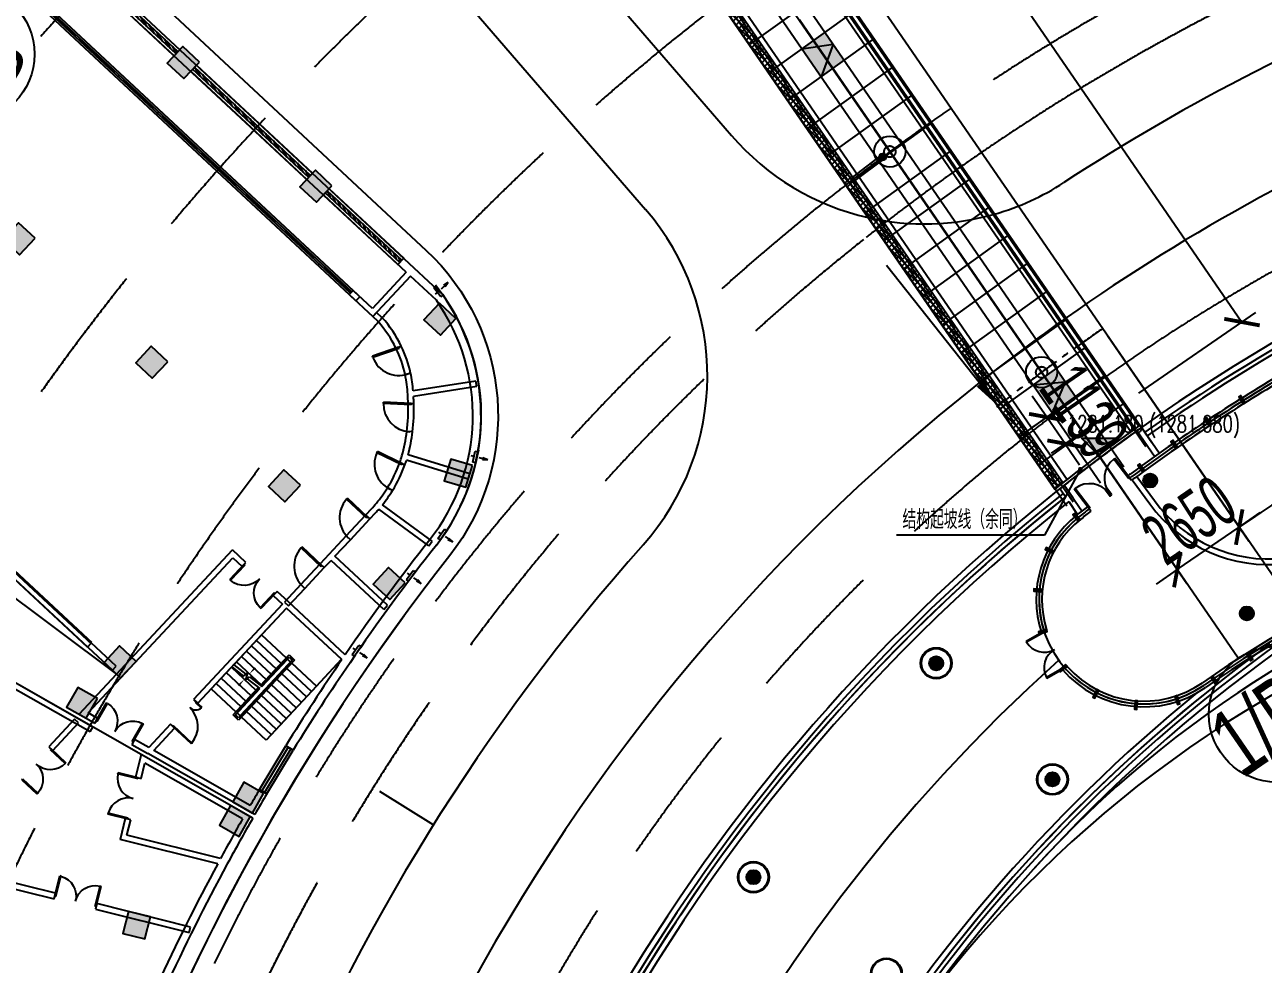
# Model space of a CAD drawing. Extents: x 1962160 to 37842216, y -162679 to 2997677.
# Drawn here: x 37536731 to 37580438, y 2791012 to 2824186 of the extents above; entities that cross this region are included whole.
import ezdxf
from ezdxf.enums import TextEntityAlignment as Align

# ---------------------------------------------------------------- set-up
doc = ezdxf.new("R2010")
doc.units = 0
doc.header["$LTSCALE"] = 1000
for name, pattern in [('__DASH', [0.35, 0.25, -0.1]), ('CENTER', [2, 1.25, -0.25, 0.25, -0.25]), ('CENTER2', [28.575, 19.05, -3.175, 3.175, -3.175]), ('DASH', [0.35, 0.25, -0.1]), ('HIDDEN', [0.375, 0.25, -0.125])]:
    doc.linetypes.add(name, pattern=pattern)
doc.layers.get('0').update_dxf_attribs({"color": 8})
doc.layers.get('Defpoints').update_dxf_attribs({"color": 8})
for name, color, linetype in [('#幕墙线-平面', 8, 'Continuous'), ('#标注', 8, 'Continuous'), ('#虚线', 8, 'HIDDEN'), ('#轴线', 8, 'CENTER2'), ('1-WIN-1', 8, 'Continuous'), ('A-AL', 8, 'Continuous'), ('A-AL-E', 8, 'Continuous'), ('A-COLS-PLAN-C', 8, 'DASH'), ('A-COLS-PLAN-S', 8, 'DASH'), ('A-DETL-ALUM', 8, 'Continuous'), ('A-DIMS-ELEV', 8, 'Continuous'), ('A-DIMS-LEAD', 8, 'Continuous'), ('A-FLOR', 8, 'Continuous'), ('A-FLOR-OTLN', 8, 'Continuous'), ('A-FLOR-UNDR', 8, '__DASH'), ('A-GRID', 8, 'CENTER'), ('A-HATH', 8, 'Continuous'), ('A-NOTE', 8, 'Continuous'), ('A-ROOF-DRAN', 8, 'Continuous'), ('A-STRS-HRAL', 8, 'Continuous'), ('COLUMN', 8, 'Continuous'), ('DIM', 8, 'Continuous'), ('G-ACCS', 8, 'Continuous'), ('PUB_HATCH', 8, 'Continuous'), ('周边建筑', 8, 'Continuous'), ('建-填充', 8, 'Continuous'), ('水-雨水-压力流-标识', 8, 'Continuous')]:
    doc.layers.add(name, color=color, linetype=linetype)
doc.layers.add('A-X-CHEK', color=8, linetype='Continuous', plot=False)
doc.styles.add('#文字', font='jrs.shx', dxfattribs={"width": 0.7, "bigfont": 'hztxt.shx'})
doc.styles.add('_TCH_DIM', font='SIMPLEX', dxfattribs={"bigfont": 'GBCBIG'})
doc.styles.add('JHZX', font='jrs.shx', dxfattribs={"width": 0.6, "bigfont": 'jhz.shx'})
doc.dimstyles.new('JZBZ-600', dxfattribs={"dimscale": 600, "dimtxt": 3, "dimasz": 1.5, "dimexe": 1, "dimexo": 1, "dimgap": 0.5, "dimtad": 1, "dimdec": 0, "dimdsep": 46, "dimtxsty": 'JHZX', "dimblk1": 'ARCHTICK', "dimblk2": 'ARCHTICK', "dimsah": 1, "dimcen": 0, "dimclrd": 1, "dimclre": 1, "dimclrt": 2, "dimadec": 1, "dimazin": 2, "dimtfac": 1, "dimtdec": 0, "dimtix": 1, "dimtmove": 0, "dimatfit": 3, "dimfxl": 1, "dimtolj": 1, "dimlwd": -1, "dimlwe": -1, "dimarcsym": 1})
pattern_1 = [(45, (0, 0), (-112.2532015, 112.2532015), []), (135, (0, 0), (-112.2532015, -112.2532015), [])]

# ---------------------------------------------------------------- blocks, each defined once
blk = doc.blocks.new('排水沟区域')
at = {"layer": 'A-HATH'}
h = blk.add_hatch(dxfattribs=at)
h.set_pattern_fill('ANSI37', color=256, scale=100)
h.set_pattern_definition(pattern_1)
edge = h.paths.add_edge_path()
edge.add_arc((35647973, 2918657), 129550, 122.52239, 167.0611)
edge.add_arc((35520737, 2947889), 1000, 287.2513, 347.0611, ccw=False)
edge.add_arc((35647973, 2918657), 130050, 167.24373, 167.44192, ccw=False)
edge.add_arc((35520737, 2947889), 650, 307.4372, 347.0611)
edge.add_arc((35647973, 2918657), 129900, 122.52235, 167.0611, ccw=False)
edge.add_line((35578135, 3028186), (35578323, 3027891))
h = blk.add_hatch(dxfattribs=at)
h.set_pattern_fill('ANSI37', color=256, scale=100)
h.set_pattern_definition(pattern_1)
edge = h.paths.add_edge_path()
edge.add_arc((35647973, 2918657), 124850, 126.45138, 126.6115)
edge.add_line((35573514, 3018874), (35607401, 2969568))
edge.add_arc((35647973, 2918657), 65100, 128.24317, 128.55193, ccw=False)
edge.add_line((35607676, 2969786), (35573795, 3019082))
h = blk.add_hatch(dxfattribs=at)
h.set_pattern_fill('ANSI37', color=256, scale=100)
h.set_pattern_definition(pattern_1)
edge = h.paths.add_edge_path()
edge.add_arc((35647973, 2918657), 124850, 126.45138, 126.6115)
edge.add_line((35573514, 3018874), (35607401, 2969568))
edge.add_arc((35647973, 2918657), 65100, 128.24317, 128.55193, ccw=False)
edge.add_line((35607676, 2969786), (35573795, 3019082))
for points in [[(35578323, 3027891), (35578323, 3027891, 0.196821), (35521712, 2947665, -0.26706), (35521034, 2946934, -0.000865), (35521132, 2947373, 0.174635), (35521371, 2947743, -0.196821), (35578135, 3028186), (35578323, 3027891)], [(35573794, 3019082, 0.000699), (35573514, 3018874), (35607401, 2969568, -0.001347), (35607676, 2969786), (35573795, 3019082)], [(35573794, 3019082, 0.000699), (35573514, 3018874), (35607401, 2969568, -0.001347), (35607676, 2969786), (35573795, 3019082)]]:
    blk.add_lwpolyline(points, format="xyb", dxfattribs=at)
blk.add_arc((35647973, 2918657), 65100, 125.42417, 125.7001, dxfattribs=at)
blk = doc.blocks.new('A$C58e34137')
at = {"layer": 'A-X-CHEK'}
blk.add_blockref('排水沟区域', (-35647973, -2918657), dxfattribs=at)
blk = doc.blocks.new('雨水立管')
for radius in [80, 50]:
    blk.add_circle((0, 0), radius)
blk = doc.blocks.new('雨水')
at = {"layer": 'A-ROOF-DRAN'}
for points in [[(35601275, 2981353), (35600254, 2980579)], [(35601366, 2981233), (35600344, 2980459)]]:
    blk.add_lwpolyline(points, dxfattribs=at)
at = {"xscale": 1.5, "yscale": 1.5, "zscale": 1.5}
blk.add_blockref('雨水立管', (35601321, 2981293), dxfattribs=at)
blk = doc.blocks.new('1100')
at = {"layer": 'A-DETL-ALUM', "ltscale": 0.3}
blk.add_circle((35572079, 2737405), 550, dxfattribs=at)
blk = doc.blocks.new('_YZHK')
blk.add_circle((0, 0), 0.5)
blk = doc.blocks.new('ASDFASD')
at = {"layer": 'A-COLS-PLAN-C', "ltscale": 0.3, "xscale": 400, "yscale": 400, "zscale": 400}
for p in [(35601578, 2981483), (35606934, 2973690)]:
    blk.add_blockref('_YZHK', p, dxfattribs=at)
blk = doc.blocks.new('smg')
blk.add_lwpolyline([(-40, 200), (-40, -100), (40, -100), (40, 200)], close=True)
for points in [[(40, 0), (-40, 0)], [(0, -100), (0, 200)]]:
    blk.add_lwpolyline(points)
blk = doc.blocks.new('ZWBLB')
at = {"layer": '周边建筑'}
for radius in [550, 520]:
    blk.add_circle((0, 0), radius, dxfattribs=at)
blk = doc.blocks.new('danyuan1')
at = {"layer": 'A-AL'}
for p, rotation in [((-8275, 2291), 169.7142857143211), ((-6867, 2019), 168.428571428614), ((-5465, 1716), 167.1428571428847), ((-4071, 1381), 165.8571428571781), ((-2685, 1015), 164.5714285714549), ((-1307, 618), 163.2857142857502), ((62, 190), 162.0000000000363)]:
    blk.add_blockref('smg', p, dxfattribs=dict(at, rotation=rotation))
blk = doc.blocks.new('$DorLib2D$00000002')
at = {"layer": '1-WIN-1'}
for p, q in [((-0.5, 0), (-0.5, 0.4875)), ((-0.475, 0.4875), (-0.5, 0.4875)), ((-0.475, 0), (-0.475, 0.4875)), ((0.475, 0), (0.475, 0.4875)), ((0.475, 0.4875), (0.5, 0.4875)), ((0.5, 0), (0.5, 0.4875)), ((-0.5, 0), (-0.475, 0)), ((0.5, 0), (0.475, 0))]:
    blk.add_line(p, q, dxfattribs=at)
for centre, start, end in [((-0.4875, 0), 0, 88.53072), ((0.4875, 0), 91.46928, 180)]:
    blk.add_arc(centre, 0.4875, start, end, dxfattribs=at)
blk = doc.blocks.new('_YZH')
blk.add_circle((0, 0), 0.5)
at = {"layer": 'PUB_HATCH', "const_width": 0.5}
blk.add_lwpolyline([(-0.25, 0, 1), (0.25, 0, 1)], format="xyb", close=True, dxfattribs=at)
blk = doc.blocks.new('ECC')
at = {"layer": '周边建筑'}
for p, q in [((-200810, 568118), (-200689, 567959)), ((-200665, 567976), (-200044, 567121)), ((-200504, 568095), (-199882, 567239)), ((-202121, 566868), (-202242, 567028)), ((-203862, 562579), (-203684, 562680)), ((-202947, 561374), (-203125, 561273))]:
    blk.add_line(p, q, dxfattribs=at)
for points in [[(-199874, 568797), (-200497, 569704)], [(-199711, 568913), (-200334, 569820)], [(-200220, 569655), (-200334, 569820)], [(-200334, 569820), (-200132, 569534)], [(-202748, 567330), (-203060, 567784)], [(-203060, 567784), (-202436, 566875)], [(-203019, 567370), (-203217, 567659)], [(-203019, 567370), (-203217, 567659)], [(-202905, 567205), (-202600, 566762)]]:
    blk.add_lwpolyline(points, dxfattribs=at)
for points in [[(-145492, 463696, 0.683049), (-142913, 509267, -0.431954), (-151320, 534092, 0.480345), (-164904, 565638, 0.282623), (-204116, 554265)], [(-193078, 563621, 0.209087), (-217785, 526354), (-216647, 526174, -0.02773), (-215511, 528943, -1.115363), (-202320, 520789, 0.279733), (-203920, 507185, -0.912771), (-213256, 501845, -0.058278), (-216232, 507367), (-217785, 507121, 0.0596), (-213966, 494427, 0.0596)], [(-194819, 562694, 0.200884), (-218017, 526188), (-216512, 525950, -0.029292), (-215331, 528857, -1.115363), (-202478, 520912, 0.279733), (-204102, 507102, -0.912771), (-213092, 501959, -0.059776), (-216104, 507589), (-218017, 507286, 0.060511), (-214149, 494347)], [(-198378, 560452, 0.183167), (-218420, 525898), (-216274, 525558, -0.03208), (-215015, 528706, -1.115363), (-202754, 521128, 0.279733), (-204420, 506957, -0.912771), (-212805, 502160, -0.062447), (-215879, 507979), (-218420, 507577, 0.062089), (-214470, 494207)], [(-197882, 560595, 0.184427), (-218190, 526064), (-216411, 525782, -0.030479), (-215195, 528792, -1.115363), (-202596, 521005, 0.279733), (-204238, 507040, -0.912771), (-212969, 502045, -0.060913), (-216008, 507756), (-218190, 507411, 0.06119), (-214286, 494287)]]:
    blk.add_lwpolyline(points, format="xyb", dxfattribs=at)
blk.add_lwpolyline([(-144961, 507400, -0.491558), (-154135, 534388, 0.529409), (-166641, 565013, 0.308031), (-209345, 547543, 0.003255), (-209743, 546935, 0.451416), (-206552, 535679, -0.504114), (-200161, 502524, 0.431774), (-198074, 473485, 0.257237), (-145095, 463827, 0.71729)], format="xyb", close=True, dxfattribs=at)
for centre, radius, start, end in [((-162820, 516737), 65000, 322.26362, 219.12201), ((-162820, 516737), 64800, 98.5, 125.25159), ((-162820, 516737), 64650, 98.5, 125.25275), ((-162820, 516737), 63900, 120.59457, 126.35922), ((-162820, 516737), 63800, 120.59457, 126.35922), ((-162820, 516737), 63700, 120.59457, 126.35922), ((-162820, 516737), 65000, 125.24927, 128.42563), ((-162820, 516737), 65000, 125.24927, 128.42563), ((-162820, 516737), 63900, 126.35922, 126.47868), ((-162820, 516737), 63800, 126.35922, 126.47741), ((-162820, 516737), 63700, 126.35922, 126.47614), ((-175253, 528036), 40000, 74.6112, 124.9823), ((-175253, 528036), 39900, 74.6112, 124.9823), ((-175253, 528036), 39800, 74.6112, 124.9823), ((-162820, 516737), 64800, 128.43776, 178), ((-162820, 516737), 64650, 128.44386, 178), ((-162820, 516737), 64650, 128.44691, 169.84191), ((-162820, 516737), 64450, 128.45918, 178.1778), ((-162820, 516737), 63900, 128.0927, 128.52059), ((-162820, 516737), 63800, 128.09396, 128.52059), ((-195837, 570178), 5200, 215.9997, 276.481), ((-195837, 570178), 5000, 215.9997, 276.1468), ((-200250, 563759), 3800, 128.5206, 198.0791), ((-200250, 563759), 3700, 128.5206, 304.9823), ((-200250, 563759), 3700, 128.5206, 197.7672), ((-200250, 563759), 3600, 128.5206, 197.4375), ((-162820, 516737), 63700, 128.09523, 128.52059), ((-162820, 516737), 56150, 125.9751, 170.3872), ((-162820, 516737), 60400, 132.02814, 216), ((-200250, 563759), 3800, 220.8453, 304.9823), ((-200250, 563759), 3700, 221.1573, 304.9823), ((-200250, 563759), 3600, 221.4869, 304.9823)]:
    blk.add_arc(centre, radius, start, end, dxfattribs=at)
at = {"layer": 'COLUMN', "xscale": 500, "yscale": 500, "zscale": 500}
for p in [(-200027, 567948), (-196618, 563256), (-207580, 561497), (-203479, 557396), (-214031, 553944)]:
    blk.add_blockref('_YZH', p, dxfattribs=at)
at = {"layer": '周边建筑'}
for name, p, rotation in [('danyuan1', (-191739, 573495), 45.00000000000001), ('smg', (-200379, 568434), 216.0000000000362), ('smg', (-201530, 567578), 217.2857142857502), ('smg', (-202661, 566696), 218.5714285714548), ('smg', (-203624, 565507), 242.5996132475353), ('smg', (-204037, 564076), 265.2163683184889), ('smg', (-203867, 562595), 287.8331233894426), ('smg', (-196495, 561694), 32.25628943586823), ('smg', (-203142, 561293), 310.4498784603962), ('smg', (-197748, 560869), 34.41567811098439), ('smg', (-201971, 560371), 333.06663353135), ('smg', (-199057, 560151), 18.30014367325732), ('smg', (-200536, 559969), 355.6833886023038)]:
    blk.add_blockref(name, p, dxfattribs=dict(at, rotation=rotation))
at = {"layer": '周边建筑', "zscale": 200}
for p, xscale, yscale, rotation in [((-201465, 567493), 1800, 1800, 37.28568732796331), ((-203405, 561977), 1500, 1500, 119.4622216669207)]:
    blk.add_blockref('$DorLib2D$00000002', p, dxfattribs=dict(at, xscale=xscale, yscale=yscale, rotation=rotation))
at = {"layer": '周边建筑'}
for p in [(-207580, 561497), (-203479, 557396), (-214031, 553944), (-209338, 550535)]:
    blk.add_blockref('ZWBLB', p, dxfattribs=at)
blk = doc.blocks.new('*U320')
for p, q in [((0, -200), (0, 200)), ((0, 200), (100, 200)), ((100, -200), (0, -200))]:
    blk.add_line(p, q)
blk = doc.blocks.new('*U321')
blk.add_line((0, 0), (-100, 0))
blk = doc.blocks.new('*U322')
blk.add_line((100, 250), (100, -250))
blk = doc.blocks.new('*U323')
for p, q in [((172, 0), (315, 0)), ((315, 31), (315, -31)), ((315, 31), (500, 0)), ((315, -31), (500, 0))]:
    blk.add_line(p, q)
blk = doc.blocks.new('*U324')
for p, q in [((0, -200), (0, 200)), ((0, 200), (100, 200)), ((100, -200), (0, -200))]:
    blk.add_line(p, q)
blk = doc.blocks.new('*U325')
blk.add_line((0, 0), (-100, 0))
blk = doc.blocks.new('*U326')
blk.add_line((100, 250), (100, -250))
blk = doc.blocks.new('*U327')
for p, q in [((172, 0), (315, 0)), ((315, 31), (315, -31)), ((315, 31), (500, 0)), ((315, -31), (500, 0))]:
    blk.add_line(p, q)
blk = doc.blocks.new('$WINLIB2D$00000039')
for points in [[(-0.5, 0.5), (-0.5, -0.5)], [(0.5, 0.5), (-0.5, 0.5)], [(0.5, -0.5), (0.5, 0.5)], [(-0.5, 0.1667), (0.5, 0.1667)], [(-0.3839, -0.1667), (-0.448, 0.1667)], [(-0.3159, -0.1667), (-0.38, 0.1667)], [(-0.2479, -0.1667), (-0.312, 0.1667)], [(-0.1799, -0.1667), (-0.244, 0.1667)], [(-0.1119, -0.1667), (-0.176, 0.1667)], [(-0.0439, -0.1667), (-0.108, 0.1667)], [(0.0241, -0.1667), (-0.04, 0.1667)], [(0.0921, -0.1667), (0.028, 0.1667)], [(0.16, -0.1667), (0.0959, 0.1667)], [(0.228, -0.1667), (0.1639, 0.1667)], [(0.296, -0.1667), (0.2319, 0.1667)], [(0.364, -0.1667), (0.2999, 0.1667)], [(0.432, -0.1667), (0.3679, 0.1667)], [(0.5, -0.1667), (0.4359, 0.1667)], [(-0.4519, -0.1667), (-0.5, 0.0836)], [(-0.5, -0.1667), (0.5, -0.1667)], [(0.5, -0.5), (-0.5, -0.5)]]:
    blk.add_lwpolyline(points)
blk = doc.blocks.new('$WINLIB2D$00000007')
for points in [[(-0.5, 0.5), (0.5, 0.5)], [(-0.5, 0.5), (-0.5, -0.5)], [(0.5, 0.5), (0.5, -0.5)], [(-0.5, -0.5), (0.5, -0.5)]]:
    blk.add_lwpolyline(points)
blk = doc.blocks.new('$DorLib2D$00000225')
for p, q in [((0.475, -0.001), (0.475, 0.752)), ((0.475, 0.752), (0.5, 0.752)), ((0.5, -0.001), (0.5, 0.752)), ((-0.5, 0), (-0.5, 0.252)), ((-0.475, 0.252), (-0.5, 0.252)), ((-0.475, 0), (-0.475, 0.252)), ((-0.475, 0), (-0.5, 0)), ((0.475, -0.001), (0.5, -0.001))]:
    blk.add_line(p, q)
for centre, radius, start, end in [((0.505, -0.002), 0.755, 92.2493, 179.7238), ((-0.501, 0.003), 0.251, 359.7899, 84.0974)]:
    blk.add_arc(centre, radius, start, end)
blk = doc.blocks.new('$WINLIB2D$00000001')
for points in [[(-0.5, 0.5), (-0.5, -0.5)], [(-0.5, 0.5), (0.5, 0.5)], [(0.5, -0.5), (0.5, 0.5)], [(0.5, 0.167), (-0.5, 0.167)], [(0.5, -0.167), (-0.5, -0.167)], [(-0.5, -0.5), (0.5, -0.5)]]:
    blk.add_lwpolyline(points)
blk = doc.blocks.new('$DorLib2D$00000001')
for p, q in [((0.45, 0.975), (0.5, 0.975)), ((0.45, 0), (0.45, 0.975)), ((0.5, 0), (0.5, 0.975)), ((0.5, 0), (0.45, 0))]:
    blk.add_line(p, q)
blk.add_arc((0.475, 0), 0.975, 91.4693, 180)
blk = doc.blocks.new('_FZH')
blk.add_lwpolyline([(-0.5, -0.5), (0.5, -0.5), (0.5, 0.5), (-0.5, 0.5)], close=True)
at = {"layer": 'PUB_HATCH'}
blk.add_solid([(-0.5, -0.5), (0.5, -0.5), (-0.5, 0.5), (0.5, 0.5)], dxfattribs=at)
blk = doc.blocks.new('567')
at = {"layer": '周边建筑'}
for p, q in [((44514, 73835), (66338, 97238)), ((44514, 73835), (66338, 97238)), ((44660, 73699), (66484, 97102)), ((44660, 73699), (66484, 97102)), ((58569, 63465), (79163, 85552)), ((58715, 63181), (79383, 85347)), ((42335, 74624), (47290, 83311)), ((42335, 74624), (47224, 83197)), ((42508, 74525), (47463, 83212)), ((42508, 74525), (47463, 83212)), ((37143, 78702), (36441, 75888)), ((36636, 75840), (37361, 78751)), ((41534, 72816), (43981, 77107)), ((41814, 76079), (41677, 75933)), ((42788, 75171), (41814, 76079)), ((36441, 75888), (36636, 75840)), ((41677, 75933), (42652, 75025)), ((42959, 75012), (42639, 74451)), ((42652, 75025), (42788, 75171)), ((42959, 75012), (48766, 69597)), ((36079, 74433), (35253, 71121)), ((35447, 71073), (36273, 74384)), ((36273, 74384), (36079, 74433)), ((42335, 74624), (42508, 74525)), ((42335, 74624), (42508, 74525)), ((42639, 74451), (42812, 74352)), ((42812, 74352), (43007, 74693)), ((43007, 74693), (48483, 69587)), ((37682, 70116), (38541, 73563)), ((39279, 73379), (38541, 73563)), ((44514, 73835), (44660, 73699)), ((44514, 73835), (44660, 73699)), ((37864, 70018), (38687, 73320)), ((38687, 73320), (39230, 73185)), ((39230, 73185), (39279, 73379)), ((40734, 73016), (40686, 72822)), ((41534, 72816), (40734, 73016)), ((41895, 73148), (41572, 72581)), ((41785, 72551), (42069, 73049)), ((42069, 73049), (41895, 73148)), ((39265, 69242), (41229, 72686)), ((39290, 68882), (41534, 72816)), ((39420, 68808), (41572, 72581)), ((40686, 72822), (41229, 72686)), ((39742, 68969), (41683, 72372)), ((41683, 72372), (42468, 71641)), ((42604, 71787), (41785, 72551)), ((42468, 71641), (42604, 71787)), ((35253, 71121), (35447, 71073)), ((43482, 70969), (43345, 70823)), ((43345, 70823), (46710, 67685)), ((46846, 67832), (43482, 70969)), ((43857, 70345), (43046, 69475)), ((44048, 70168), (43236, 69298)), ((44238, 69991), (43426, 69120)), ((43857, 70345), (44633, 69622)), ((42752, 69380), (42936, 69577)), ((42936, 69577), (43904, 68675)), ((44428, 69813), (43616, 68943)), ((44618, 69636), (43806, 68766)), ((44633, 69622), (44310, 69202)), ((44707, 69553), (44373, 69120)), ((44707, 69553), (45759, 68572)), ((48483, 69587), (48176, 69258)), ((48322, 69121), (48766, 69597)), ((42050, 68407), (42862, 69277)), ((42240, 68230), (43052, 69100)), ((44873, 67402), (42752, 69380)), ((42837, 69383), (42939, 69492)), ((44870, 67487), (42837, 69383)), ((43005, 69431), (42903, 69321)), ((44804, 67548), (42903, 69321)), ((42939, 69492), (43867, 68627)), ((43005, 69431), (43867, 68627)), ((44213, 69076), (43867, 68627)), ((44808, 69459), (43997, 68588)), ((44419, 69061), (44162, 69142)), ((44162, 69142), (44276, 68994)), ((44998, 69281), (44187, 68411)), ((44310, 69202), (44419, 69061)), ((45188, 69104), (44377, 68234)), ((48176, 69258), (48322, 69121)), ((40150, 68385), (40305, 68642)), ((42430, 68052), (43242, 68923)), ((42621, 67875), (43432, 68745)), ((44276, 68994), (43940, 68559)), ((45379, 68927), (44567, 68056)), ((45569, 68749), (44757, 67879)), ((43952, 66634), (42050, 68407)), ((42811, 67698), (43622, 68568)), ((43001, 67520), (43812, 68391)), ((43191, 67343), (44003, 68213)), ((43940, 68559), (44906, 67658)), ((43940, 68559), (44972, 67596)), ((43977, 68606), (45057, 67599)), ((45759, 68572), (44947, 67702)), ((45759, 68572), (44947, 67702)), ((46710, 67685), (45759, 68572)), ((43381, 67166), (44193, 68036)), ((43571, 66988), (44383, 67859)), ((46919, 67763), (46783, 67617)), ((47153, 68161), (46846, 67832)), ((47541, 67184), (46919, 67763)), ((46924, 67622), (47299, 68024)), ((47299, 68024), (47153, 68161)), ((41847, 67713), (41692, 67456)), ((43761, 66811), (44573, 67681)), ((43952, 66634), (44763, 67504)), ((44763, 67504), (43952, 66634)), ((44906, 67658), (44804, 67548)), ((44972, 67596), (44870, 67487)), ((45057, 67599), (44873, 67402)), ((44890, 65734), (46710, 67685)), ((44902, 65747), (46710, 67685)), ((45057, 65620), (46924, 67622)), ((46783, 67617), (47404, 67037)), ((47404, 67037), (47541, 67184)), ((47404, 67037), (48136, 66355)), ((47541, 67184), (48272, 66502)), ((43952, 66634), (44902, 65747)), ((48272, 66502), (48136, 66355)), ((48601, 66195), (48272, 66502)), ((46659, 64259), (48392, 66117)), ((48136, 66355), (48392, 66117)), ((49260, 65581), (48601, 66195)), ((46806, 64122), (48538, 65980)), ((48538, 65980), (49123, 65435)), ((49123, 65435), (49260, 65581)), ((49260, 65581), (49991, 64899)), ((49123, 65435), (49854, 64753)), ((57776, 65477), (57004, 64648)), ((57287, 64658), (57923, 65340)), ((57776, 65477), (57556, 65240)), ((57556, 65240), (57702, 65103)), ((57702, 65103), (57923, 65340)), ((57923, 65340), (57776, 65477)), ((57923, 65340), (57776, 65477)), ((49991, 64899), (49854, 64753)), ((49854, 64753), (50074, 64548)), ((50210, 64694), (49991, 64899)), ((46659, 64259), (46806, 64122)), ((48912, 62669), (50204, 64431)), ((49074, 62551), (50358, 64303)), ((56823, 64454), (57005, 64648)), ((56962, 64310), (57151, 64511)), ((58433, 63319), (57004, 64648)), ((57005, 64648), (57151, 64511)), ((58569, 63465), (57287, 64658)), ((50863, 63947), (50951, 64128)), ((55887, 63828), (55953, 63638)), ((51261, 61275), (51927, 63454)), ((51452, 61217), (52119, 63397)), ((51850, 63691), (51763, 63511)), ((52932, 63239), (52942, 63440)), ((53941, 63394), (53931, 63193)), ((55008, 63311), (54942, 63502)), ((54528, 60976), (54174, 63206)), ((54725, 61007), (54375, 63219)), ((57577, 62401), (58433, 63319)), ((57775, 62173), (58715, 63181)), ((48912, 62669), (49074, 62551)), ((51261, 61275), (51452, 61217)), ((54528, 60976), (54725, 61007))]:
    blk.add_line(p, q, dxfattribs=at)
for points, format in [([(51546, 114974, -0.066668), (79984, 97358, -0.432715), (80756, 85721), (59352, 62768, -0.3894), (48565, 61929, 0.164544), (1000, 78694)], "xyb"), ([(43336, 69977, 0, 0, 0), (44192, 69179, 0, 80, 0), (43972, 69383, 0, 0, 0)], "xyseb"), ([(42381, 68953, 0, 0, 0), (44853, 66648, 0, 0, 0), (45808, 67672, 0, 0, 0), (44382, 69001, 0, 80, 0), (44601, 68797, 0, 0, 0)], "xyseb")]:
    blk.add_lwpolyline(points, format=format, dxfattribs=at)
blk.add_lwpolyline([(55657, 97275), (59138, 93408), (44377, 73689)], dxfattribs=at)
at = {"layer": '周边建筑', "const_width": 100}
blk.add_lwpolyline([(48206, 77502), (45478, 74576)], dxfattribs=at)
at = {"layer": '周边建筑'}
for centre, radius, start, end in [((0, 0), 78700, 53.84029, 89.27195), ((0, 0), 79600, 61.74539, 65.19626), ((0, 0), 79300, 61.63425, 65.19626), ((0, 0), 79600, 60.44395, 61.59681), ((0, 0), 79300, 60.29999, 61.63425), ((0, 0), 79300, 59.58206, 60.19162), ((0, 0), 79600, 59.57961, 60.04807), ((0, 0), 79300, 55.61963, 58.2815), ((0, 0), 79600, 55.67061, 58.28395), ((0, 0), 79600, 51.89602, 55.52502), ((0, 0), 79300, 51.89637, 55.61963), ((53484, 68205), 4800, 227, 230.2748), ((53484, 68205), 5000, 227, 229.0052), ((53484, 68205), 5000, 231.3017, 238.3846), ((53484, 68205), 4800, 230.2748, 238.1446), ((54069, 67559), 4150, 295.9804, 311.5677), ((54069, 67559), 4350, 295.6608, 311.6885), ((53484, 68205), 5000, 238.384, 249.8635), ((53484, 68205), 4800, 238.1452, 250.1022), ((54069, 67559), 4150, 282.1431, 295.9792), ((53484, 68205), 5000, 249.8629, 251.854), ((53484, 68205), 4800, 250.1029, 252.9858), ((53722, 69491), 6101, 254.3792, 262.6502), ((53722, 69491), 6301, 255.256, 262.7997), ((53722, 69491), 6101, 262.6505, 272.0516), ((53722, 69491), 6101, 272.0518, 274.9831), ((54069, 67559), 4150, 272.5317, 282.1419), ((54069, 67559), 4350, 282.4604, 295.6619), ((53722, 69491), 6301, 262.7995, 271.9026), ((53722, 69491), 6301, 271.9023, 274.1155), ((54069, 67559), 4350, 274.0327, 282.4615), ((53507, 68194), 7080, 231.7124, 305.0911), ((53507, 68194), 7380, 231.7162, 305.3366), ((53501, 68224), 7400, 244.3204, 305.3328)]:
    blk.add_arc(centre, radius, start, end, dxfattribs=at)
at = {"layer": 'COLUMN'}
for p, xscale, yscale, zscale, rotation in [((59752, 77127), 800.000000000408, 800.000000000408, 800.000000000408, 47.00000000001015), ((43362, 74909), 799.999999999602, 799.999999999602, 799.999999999602, 60.30000000567606), ((44806, 73562), 800.000000000408, 800.000000000408, 800.000000000408, 47.00000000001015), ((35510, 72977), 799.9999999994801, 799.9999999994801, 799.9999999994801, 76.00000000011995), ((55388, 72446), 800.000000000408, 800.000000000408, 800.000000000408, 47.00000000001015), ((65969, 71330), 800.000000000408, 800.000000000408, 800.000000000408, 47.00000000001015), ((39190, 69514), 799.9999999996598, 799.9999999996598, 799.9999999996598, 60.3000000056688), ((40014, 69043), 799.9999999996598, 799.9999999996598, 799.9999999996598, 60.3000000056688), ((51023, 67765), 800.000000000408, 800.000000000408, 800.000000000408, 47.00000000001015), ((61604, 66649), 800.000000000408, 800.000000000408, 800.000000000408, 47.00000000001015), ((47575, 64068), 800.000000000408, 800.000000000408, 800.000000000408, 47.00000000001015), ((56910, 62275), 800.000000000408, 800.000000000408, 800.000000000408, 47.00000000001015), ((51473, 61629), 800.0000000003608, 800.0000000003608, 800.0000000003608, 73.00000000000684)]:
    blk.add_blockref('_FZH', p, dxfattribs=dict(at, xscale=xscale, yscale=yscale, zscale=zscale, rotation=rotation))
at = {"layer": '周边建筑'}
for name, p, xscale, yscale, zscale, rotation in [('$WINLIB2D$00000039', (67625, 75892), 28668.06737196897, 200, 28668.06737196897, 47.00000000000413), ('$WINLIB2D$00000039', (67625, 75892), 28668.06737196897, 200.0000000000001, 28668.06737196897, 47.00000000000397), ('$WINLIB2D$00000007', (46769, 76107), 4000.000000000003, 200.0000000000001, 4000.000000000003, 47.00000000000455), ('$DorLib2D$00000002', (41197, 76518), -1500, 1500, 1500, 137.0000000001473), ('$DorLib2D$00000002', (36357, 75136), -1500, 1500, 200, 255.9999999908251), ('$WINLIB2D$00000039', (68226, 73600), 5600, 299.9999999999999, 5600, 47.00000000000436), ('$DorLib2D$00000002', (42354, 73750), -1500, 1500, 1500, 240.3000000056556), ('$DorLib2D$00000002', (39982, 73100), 1500, 1500, 1500, 346.0000000000019), ('$DorLib2D$00000225', (42975, 71305), 1200.000000000001, 1200.000000000001, -1200, 137.0000000000579), ('$WINLIB2D$00000039', (63862, 68919), 5600, 299.9999999999999, 5600, 47.00000000000436), ('$DorLib2D$00000002', (47738, 68641), -1499.999999999999, 1500, 200, 47.00000000000811), ('$WINLIB2D$00000001', (40998, 68049), 1800.000000000001, 299.9999999999999, -1800, 328.9317793179501), ('$DorLib2D$00000001', (47838, 66770), 999.9999999999654, 999.9999999999654, 200, 317.0000000000624), ('$DorLib2D$00000001', (49557, 65167), 1000.000000000065, 1000.000000000065, 200, 317.0000000000551), ('$WINLIB2D$00000039', (60179, 64970), 3600.000000000001, 299.9999999999999, 3600.000000000001, 47.00000000000439), ('$DorLib2D$00000001', (51357, 63819), 1000.000000000043, 1000.000000000043, 200, 334.1237248857365), ('$DorLib2D$00000001', (53437, 63316), 1000.000000000164, 1000.000000000164, 200, 357.3510243814176), ('$DorLib2D$00000001', (55447, 63570), 999.9999999998703, 999.9999999998703, 200, 19.0611409878428)]:
    blk.add_blockref(name, p, dxfattribs=dict(at, xscale=xscale, yscale=yscale, zscale=zscale, rotation=rotation))
for name, p, rotation in [('*U323', (45235, 65254), 235.2787613913465), ('*U322', (45235, 65254), 235.2787613913465), ('*U320', (45235, 65254), 235.2787613913465), ('*U321', (45235, 65254), 235.2787613913465), ('*U322', (47880, 63339), 232.9233343066108), ('*U320', (47880, 63339), 232.9233343066108), ('*U321', (47880, 63339), 232.9233343066108), ('*U323', (47880, 63339), 232.9233343066108), ('*U323', (49335, 62232), 235.1731862022542), ('*U322', (49335, 62232), 235.1731862022542), ('*U320', (49335, 62232), 235.1731862022542), ('*U321', (49335, 62232), 235.1731862022542), ('*U324', (57858, 62366), 306.6450614060096), ('*U326', (57858, 62366), 306.6450614060096), ('*U325', (57858, 62366), 306.6450614060096), ('*U327', (57867, 62340), 314.0095084094227), ('*U322', (52058, 61070), 257.5786411713777), ('*U320', (52058, 61070), 257.5786411713777), ('*U323', (52058, 61070), 257.5786411713777), ('*U321', (52058, 61070), 257.5786411713777)]:
    blk.add_blockref(name, p, dxfattribs=dict(at, rotation=rotation))
blk = doc.blocks.new('DIAN')
at = {"layer": 'A-FLOR-OTLN'}
h = blk.add_hatch(color=256, dxfattribs=at)
h.dxf.hatch_style = 1
edge = h.paths.add_edge_path()
edge.add_arc((35536772, 2753987), 50, 0, 360)
blk.add_circle((35536772, 2753987), 50, dxfattribs=at)
blk = doc.blocks.new('总体道路0521')
at = {"layer": 'G-ACCS'}
for p, q in [((35647894.714, 2918750.529), (35647920.523, 2918720.576)), ((35647891.684, 2918747.917), (35647917.493, 2918717.965)), ((35647908.102, 2918697.424), (35647910.01, 2918696.232))]:
    blk.add_line(p, q, dxfattribs=at)
for centre, radius, start, end in [((35647972.511, 2918657.177), 73.7, 98.77218, 123.10634), ((35647972.511, 2918657.177), 69.7, 98.78773, 125.19876), ((35647927.341, 2918726.451), 9, 220.7498, 257.227), ((35647927.341, 2918726.451), 9, 285.9625, 303.1063), ((35647910.675, 2918712.09), 9, 318.3937, 40.7498), ((35647927.341, 2918726.451), 9, 257.227, 285.9625), ((35647972.511, 2918657.177), 69.7, 125.19874, 128.28406), ((35647972.511, 2918657.177), 69.7, 128.28464, 177.7123), ((35647972.511, 2918657.177), 73.7, 138.3937, 177.72791)]:
    blk.add_arc(centre, radius, start, end, dxfattribs=at)
blk = doc.blocks.new('A$C06ac024f')
at = {"layer": 'A-DIMS-ELEV'}
blk.add_hatch(color=256, dxfattribs=at).paths.add_polyline_path([(-39027, 52105), (-39627, 52705), (-38427, 52705)])
at = {"layer": 'A-AL-E'}
blk.add_line((-40454, 51005), (-75103, 101420), dxfattribs=at)
for points in [[(-72640, 128086), (-64415, 113548, -0.411969), (-64730, 112393, 0.208557), (-126407, 29041, -0.411975), (-127419, 28402), (-143727, 32017)], [(-72814, 127987), (-64589, 113449, -0.411969), (-64830, 112566, 0.208557), (-126602, 29086, -0.411975), (-127376, 28597), (-143683, 32213)], [(-64301, 108590, 0.018664), (-72220, 103492), (-37611, 53136)], [(-64283, 108543, 0.018548), (-72151, 103480), (-37570, 53165)], [(-40572, 50911), (-75196, 101289, 0.031569), (-87349, 91016)]]:
    blk.add_lwpolyline(points, format="xyb", dxfattribs=at)
at = {"layer": 'A-DIMS-ELEV'}
for p, q in [((-39027, 52105), (-39627, 52705)), ((-39627, 52705), (-38427, 52705)), ((-39027, 52105), (-38427, 52705))]:
    blk.add_line(p, q, dxfattribs=at)
at = {"layer": 'A-DIMS-LEAD'}
for p, q in [((-39673, 51615), (-40943, 49288)), ((-40943, 49288), (-46160, 49288))]:
    blk.add_line(p, q, dxfattribs=at)
at = {"layer": 'A-DIMS-LEAD', "const_width": 80}
blk.add_lwpolyline([(-39654, 51650, 1), (-39692, 51579, 1)], format="xyb", close=True, dxfattribs=at)
at = {"layer": 'A-FLOR-OTLN'}
blk.add_lwpolyline([(-72884, 101368), (-39027, 52105)], dxfattribs=at)
blk.add_lwpolyline([(-37571, 53164, 0.014414), (-40572, 50911, 0.01385)], format="xyb", dxfattribs=at)
at = {"layer": 'A-FLOR-UNDR'}
blk.add_lwpolyline([(-37513, 53083, 0.01385), (-40395, 50924, 0.01385)], format="xyb", dxfattribs=at)
at = {"layer": 'A-STRS-HRAL'}
for points in [[(-69542, 109065, 0.196821), (-126066, 28963, -0.292118), (-126987, 28058, -0.000431), (-126939, 28277, 0.26706), (-126261, 29008, -0.196821), (-69650, 109234)], [(-37896, 52933), (-71742, 102179, -0.0004), (-71579, 102294), (-37734, 53049, 0.000768)]]:
    blk.add_lwpolyline(points, format="xyb", close=True, dxfattribs=at)
blk.add_lwpolyline([(-74016, 100544), (-40139, 51253, 0.00077), (-40297, 51129), (-74177, 100425, -0.000401), (-74016, 100544)], format="xyb", dxfattribs=at)
at = {"xscale": 1000, "yscale": 1000, "zscale": 1000}
blk.add_blockref('总体道路0521', (-35647972511, -2918657177), dxfattribs=at)
at = {"layer": 'A-COLS-PLAN-S'}
blk.add_blockref('ASDFASD', (-35647973, -2918657), dxfattribs=at)
at = {"layer": 'A-FLOR-OTLN'}
blk.add_blockref('DIAN', (-35575799, -2701882), dxfattribs=at)
at = {"layer": 'A-ROOF-DRAN'}
blk.add_blockref('雨水', (-35647973, -2918657), dxfattribs=at)
at = {"layer": '周边建筑', "rotation": 90}
blk.add_blockref('567', (0, 0), dxfattribs=at)
at = {"layer": '周边建筑'}
blk.add_blockref('ECC', (162820, -516737), dxfattribs=at)
at = {"layer": '水-雨水-压力流-标识'}
for p in [(-35618474, -2674578), (-35613120, -2682370)]:
    blk.add_blockref('1100', p, dxfattribs=at)
at = {"layer": 'A-DIMS-ELEV', "style": '_TCH_DIM', "width": 0.705882}
for s, p in [('1281.180', (-40143, 52915)), ('(1281.080)', (-37243, 52915))]:
    blk.add_text(s, height=595, dxfattribs=at).set_placement(p)
at = {"layer": 'A-NOTE', "style": '_TCH_DIM'}
blk.add_text('结构起坡线（余同）', height=675.2, dxfattribs=at).set_placement((-45950, 49498))
blk = doc.blocks.new('A$C41f195f4')
at = {"layer": '建-填充', "ltscale": 10}
h = blk.add_hatch(color=256, dxfattribs=at)
h.dxf.hatch_style = 1
h.paths.add_polyline_path([(-49501, 66446), (-48689, 67030), (-48009, 66041), (-48822, 65457)])
h = blk.add_hatch(color=256, dxfattribs=at)
h.dxf.hatch_style = 1
h.paths.add_polyline_path([(-41342, 54575), (-40533, 55163), (-39853, 54174), (-40665, 53590)])
at = {"layer": 'DIM', "ltscale": 10}
for points in [[(-49501, 66446), (-48402, 66613), (-48822, 65457)], [(-41342, 54575), (-40208, 54690), (-40665, 53590)]]:
    blk.add_lwpolyline(points, dxfattribs=at)
blk = doc.blocks.new('A$C80b62fe7')
at = {"layer": '#幕墙线-平面'}
for p, q in [((32917, 240541), (-2164, 291584)), ((32093, 239975), (-2988, 291018))]:
    blk.add_line(p, q, dxfattribs=at)
for points in [[(-1880, 317592), (6689, 302445, -0.411969), (6351, 301208, 0.208557), (-55297, 217895, -0.411975), (-56381, 217211), (-73371, 220978)], [(-2107, 317464), (6463, 302317, -0.411969), (6222, 301433, 0.208557), (-55550, 217954, -0.411975), (-56324, 217464), (-73315, 221231)], [(6636, 297634, 0.019059), (-1460, 292412), (33691, 241268)], [(6768, 297410, 0.018548), (-1099, 292347), (33905, 241415)], [(31120, 239306), (-4082, 290526, 0.032102), (-16478, 280071, 0.032102)], [(30906, 239159), (-4144, 290156, 0.031569), (-16298, 279883)]]:
    blk.add_lwpolyline(points, format="xyb", dxfattribs=at)
for radius, start, end in [(128529, 333.50225, 195.7758), (127529, 333.53985, 195.7884)]:
    blk.add_arc((71052, 188867), radius, start, end, dxfattribs=at)
blk = doc.blocks.new('DASWQE')
at = {"layer": '#幕墙线-平面', "ltscale": 10}
for points in [[(-48300, 68789), (-51346, 66599)], [(-47621, 67800), (-50666, 65610)], [(-46941, 66811), (-49987, 64621)], [(-46261, 65822), (-49307, 63632)], [(-45582, 64833), (-48627, 62643)], [(-44902, 63844), (-47948, 61654)], [(-44222, 62855), (-47268, 60665)], [(-43543, 61866), (-46588, 59676)], [(-42863, 60877), (-45909, 58687)], [(-42183, 59888), (-45229, 57698)], [(-41503, 58899), (-44549, 56709)], [(-40824, 57910), (-43869, 55720)], [(-40144, 56921), (-43190, 54731)], [(-39464, 55932), (-42510, 53742)], [(-38785, 54943), (-41830, 52754)], [(-38105, 53954), (-41151, 51765)]]:
    blk.add_lwpolyline(points, dxfattribs=at)
at = {"layer": 'DIM', "ltscale": 10}
blk.add_blockref('A$C80b62fe7', (-71047, -188863), dxfattribs=at)
blk = doc.blocks.new('_ARCHTICK')
at = {"const_width": 0.15}
blk.add_lwpolyline([(-0.5, -0.5), (0.5, 0.5)], dxfattribs=at)
blk = doc.blocks.new('*D202')
at = {"layer": '#标注', "color": 1, "transparency": 16777216}
for p, q in [((36703702, 3017080), (36713863, 3004073)), ((36670314, 2860018), (36684887, 2867766))]:
    blk.add_line(p, q, dxfattribs=at)
blk.add_arc((36780593, 2918654), 108993, 127.99706, 208, dxfattribs=at)
at = {"layer": 'Defpoints', "color": 0, "transparency": 16777216}
for p in [(36703333, 3017553), (36682082, 2965294), (36780593, 2918654), (36669784, 2859736)]:
    blk.add_point(p, dxfattribs=at)
at = {"layer": '#标注', "color": 1, "transparency": 16777216, "xscale": 900, "yscale": 900, "zscale": 900}
for p, rotation in [((36713494, 3004546), 37.99705879158693), ((36684357, 2867485), 297.9999999999892)]:
    blk.add_blockref('_ARCHTICK', p, dxfattribs=dict(at, rotation=rotation))
at = {"layer": '#标注', "color": 2, "transparency": 16777216, "insert": (36672808, 2941567), "char_height": 1800, "attachment_point": 5, "rotation": 77.9985, "style": 'JHZX'}
blk.add_mtext('\\A1;80°', dxfattribs=at)
blk = doc.blocks.new('*D70')
at = {"layer": '#标注', "color": 1, "transparency": 16777216}
for p, q in [((36773745, 2978814), (36773858, 2977820)), ((36746305, 2968554), (36746871, 2967730))]:
    blk.add_line(p, q, dxfattribs=at)
blk.add_arc((36780599, 2918657), 60146, 96.5, 124.5, dxfattribs=at)
at = {"layer": 'Defpoints', "color": 0, "transparency": 16777216}
for p in [(36773677, 2979410), (36764188, 2976521), (36745965, 2969049), (36780599, 2918657)]:
    blk.add_point(p, dxfattribs=at)
at = {"layer": '#标注', "color": 1, "transparency": 16777216, "xscale": 900, "yscale": 900, "zscale": 900}
for p, rotation in [((36773790, 2978416), 6.499999999997089), ((36746532, 2968225), 214.499999999982)]:
    blk.add_blockref('_ARCHTICK', p, dxfattribs=dict(at, rotation=rotation))
at = {"layer": '#标注', "color": 2, "transparency": 16777216, "insert": (36759115, 2976118), "char_height": 1800, "attachment_point": 5, "rotation": 20.5, "style": 'JHZX'}
blk.add_mtext('\\A1;28°', dxfattribs=at)
blk = doc.blocks.new('*D71')
at = {"layer": '#标注', "color": 1, "transparency": 16777216}
for p, q in [((36741885, 2974986), (36746871, 2967730)), ((36739701, 2973485), (36744688, 2966229)), ((36746532, 2968225), (36747273, 2968735)), ((36744348, 2966724), (36746532, 2968225)), ((36744348, 2966724), (36743606, 2966214))]:
    blk.add_line(p, q, dxfattribs=at)
at = {"layer": 'Defpoints', "color": 0, "transparency": 16777216}
for p in [(36741545, 2975481), (36739361, 2973980), (36746532, 2968225)]:
    blk.add_point(p, dxfattribs=at)
at = {"layer": '#标注', "color": 1, "transparency": 16777216, "xscale": 900, "yscale": 900, "zscale": 900}
for p, rotation in [((36746532, 2968225), 214.5000000000426), ((36744348, 2966724), 34.50000000004264)]:
    blk.add_blockref('_ARCHTICK', p, dxfattribs=dict(at, rotation=rotation))
at = {"layer": '#标注', "color": 2, "transparency": 16777216, "insert": (36744760, 2968463), "char_height": 1800, "attachment_point": 5, "rotation": 34.5, "style": 'JHZX'}
blk.add_mtext('\\A1;2650', dxfattribs=at)
blk = doc.blocks.new('*U246')
blk.add_line((20, 0), (0, 0))
blk.add_circle((24, 0), 4)
at = {"style": 'JHZX', "width": 0.75}
blk.add_attdef('AXES', text='', height=4, dxfattribs=at).set_placement((24, 0), align=Align.MIDDLE_CENTER)
blk = doc.blocks.new('*U247')
blk.add_line((0, -20), (0, 0))
blk.add_circle((0, -24), 4)
at = {"style": 'JHZX', "width": 0.75}
blk.add_attdef('AXES', text='', height=4, dxfattribs=at).set_placement((0, -24), align=Align.MIDDLE_CENTER)
blk = doc.blocks.new('DOTE-11')
at = {"layer": '#虚线', "ltscale": 20}
for radius, start, end in [(117100, 127.09412, 208), (109300, 127.27938, 208), (101500, 127.49316, 208), (78100, 53.5, 124.5), (93700, 127.74258, 208), (85900, 128.03738, 208), (78100, 128.39118, 208), (76200, 128.39118, 176.00048), (67200, 128.39118, 176.00048)]:
    blk.add_arc((36780599, 2918657), radius, start, end, dxfattribs=at)
at = {"layer": '#轴线'}
for p, q in [((36743952, 2971978), (36697563, 3039474)), ((36741799, 2970432), (36705958, 3022581))]:
    blk.add_line(p, q, dxfattribs=at)
for radius, start, end in [(146600, 324.5, 183.99981), (138800, 324.5, 210.18842), (130400, 324.5, 210.32938), (127950, 324.5, 210.37401), (76200, 92.5005, 128.39118), (67200, 92.5005, 128.39118), (78100, 124.5, 128.39118)]:
    blk.add_arc((36780599, 2918657), radius, start, end, dxfattribs=at)
at = {"layer": 'A-GRID'}
blk.add_arc((36780599, 2918657), 68650, 124.5, 128.39118, dxfattribs=at)
blk = doc.blocks.new('*D359')
at = {"layer": '#标注', "color": 1, "ltscale": 10, "transparency": 16777216}
for p, q in [((37542737, 2859639), (37546878, 2862484)), ((37546383, 2862145), (37579688, 2813686)), ((37576042, 2811180), (37580182, 2814026))]:
    blk.add_line(p, q, dxfattribs=at)
at = {"layer": 'Defpoints', "color": 0, "ltscale": 10, "transparency": 16777216}
for p in [(37542243, 2859299), (37579688, 2813686), (37575548, 2810840)]:
    blk.add_point(p, dxfattribs=at)
at = {"layer": '#标注', "color": 1, "ltscale": 10, "transparency": 16777216, "xscale": 900, "yscale": 900, "zscale": 900}
for p, rotation in [((37546383, 2862145), 124.5001924570574), ((37579688, 2813686), 304.5001924570574)]:
    blk.add_blockref('_ARCHTICK', p, dxfattribs=dict(at, rotation=rotation))
at = {"layer": '#标注', "color": 2, "ltscale": 10, "transparency": 16777216, "insert": (37564025, 2838595), "char_height": 1800, "attachment_point": 5, "rotation": 304.5002, "style": 'JHZX'}
blk.add_mtext('\\A1;1200*49=58800', dxfattribs=at)
blk = doc.blocks.new('*D369')
at = {"layer": '#标注', "color": 1, "ltscale": 10, "transparency": 16777216}
for p, q in [((37574408, 2811439), (37572304, 2809991)), ((37572798, 2810331), (37572288, 2811073)), ((37575053, 2810500), (37572949, 2809053)), ((37573444, 2809393), (37572798, 2810331)), ((37573444, 2809393), (37573954, 2808651))]:
    blk.add_line(p, q, dxfattribs=at)
at = {"layer": 'Defpoints', "color": 0, "ltscale": 10, "transparency": 16777216}
for p in [(37574902, 2811779), (37575548, 2810840), (37572798, 2810331)]:
    blk.add_point(p, dxfattribs=at)
at = {"layer": '#标注', "color": 1, "ltscale": 10, "transparency": 16777216, "xscale": 900, "yscale": 900, "zscale": 900}
for p, rotation in [((37572798, 2810331), 304.5270540176639), ((37573444, 2809393), 124.5270540176639)]:
    blk.add_blockref('_ARCHTICK', p, dxfattribs=dict(at, rotation=rotation))
at = {"layer": '#标注', "color": 2, "ltscale": 10, "transparency": 16777216, "insert": (37574110, 2810542), "char_height": 1800, "attachment_point": 5, "rotation": 304.5271, "style": 'JHZX'}
blk.add_mtext('\\A1;1139', dxfattribs=at)
blk = doc.blocks.new('ZW-5001')
at = {"layer": '#标注'}
blk.add_lwpolyline([(36734086.6, 2977474.7), (36737396.2, 2973289.4), (36738016.5, 2972505)], dxfattribs=at)
blk.add_lwpolyline([(36737396.2, 2973289.4, 330, 0, 0), (36738016.5, 2972505, 0, 0, 0)], format="xyseb", dxfattribs=at)
ref = blk.add_blockref('*U246', (36694668.8, 2998790.1), dxfattribs=dict(at, xscale=599.9999999999999, yscale=599.9999999999999, rotation=316.9962407217689))
ref.add_attrib('AXES', 'A21', dxfattribs={"layer": '0', "height": 2400, "rotation": 316.99624, "style": '#文字', "width": 0.7}).set_placement((36705199.6, 2988968.7), align=Align.MIDDLE_CENTER)
ref = blk.add_blockref('*U246', (36690589.6, 2994182.1), dxfattribs=dict(at, xscale=600, yscale=600, rotation=319.9980076364204))
ref.add_attrib('AXES', 'A20', dxfattribs={"layer": '0', "height": 2400, "rotation": 319.99801, "style": '#文字', "width": 0.7}).set_placement((36701620.4, 2984925.6), align=Align.MIDDLE_CENTER)
ref = blk.add_blockref('*U247', (36739703.1, 2973481.3), dxfattribs=dict(at, xscale=600.0000000000001, yscale=600.0000000000001, rotation=34.50131309191637))
ref.add_attrib('AXES', '1/B1', dxfattribs={"layer": '0', "height": 2400, "rotation": 34.50131, "style": '#文字', "width": 0.7}).set_placement((36747859.6, 2961614.1), align=Align.MIDDLE_CENTER)
ref = blk.add_blockref('*U247', (36744235, 2971565.9), dxfattribs=dict(at, xscale=600.0000000000001, yscale=600.0000000000001, rotation=34.50131309191637))
ref.add_attrib('AXES', 'B1', dxfattribs={"layer": '0', "height": 2400, "rotation": 34.50131, "style": '#文字', "width": 0.7}).set_placement((36752391.5, 2959698.7), align=Align.MIDDLE_CENTER)
for base, center, p1, p2, picture, middle in [((36682082.4, 2965294), (36780592.7, 2918654.1), (36703333, 3017552.5), (36669783.8, 2859736), '*D202', (36672807.9, 2941567.4)), ((36764188.4, 2976520.9), (36780598.5, 2918657.2), (36773676.6, 2979409.8), (36745965.2, 2969049), '*D70', (36759114.8, 2976118))]:
    dim = blk.add_angular_dim_3p(base=base, center=center, p1=p1, p2=p2, dimstyle='JZBZ-600', dxfattribs=at)
    dim.commit()
    dim.dimension.update_dxf_attribs({"geometry": picture, "text_midpoint": middle})
dim = blk.add_aligned_dim(p1=(36739360.9, 2973979.7), p2=(36741544.8, 2975480.7), distance=-8804.3, dimstyle='JZBZ-600', dxfattribs=at)
dim.commit()
dim.dimension.update_dxf_attribs({"geometry": '*D71', "text_midpoint": (36744760, 2968463.3)})
blk = doc.blocks.new('FDGFH')
at = {"layer": 'A-FLOR'}
blk.add_blockref('ZW-5001', (-36780599, -2918657), dxfattribs=at)
at = {"layer": 'A-GRID'}
blk.add_blockref('DOTE-11', (-36780599, -2918657), dxfattribs=at)

msp = doc.modelspace()

# ---------------------------------------------------------------- linework, layer by layer
at = {"layer": '#标注', "ltscale": 10}
msp.add_arc((37613698.9, 2756873.6), 133683.2, 95.211781, 188.867908, dxfattribs=at)

# ---------------------------------------------------------------- block references
at = {"layer": 'A-STRS-HRAL'}
msp.add_blockref('DASWQE', (37613652.6, 2756886), dxfattribs=at)
at = {"layer": 'DIM', "ltscale": 10}
for name, p in [('A$C06ac024f', (37613657.1, 2756879.8)), ('A$C58e34137', (37613657.1, 2756879.8)), ('A$C41f195f4', (37613657.1, 2756890.3))]:
    msp.add_blockref(name, p, dxfattribs=at)
at = {"layer": 'DIM'}
msp.add_blockref('FDGFH', (37613657.1, 2756879.8), dxfattribs=at)

# ---------------------------------------------------------------- dimensions: what is measured, and where the dimension line sits
at = {"layer": '#标注', "ltscale": 10}
dim = msp.add_aligned_dim(p1=(37542242.7, 2859298.9), p2=(37575547.5, 2810840.4), distance=5024.1, text='1200*49=58800', dimstyle='JZBZ-600', dxfattribs=at)
dim.commit()
dim.dimension.update_dxf_attribs({"geometry": '*D359', "text_midpoint": (37564024.5, 2838595)})
dim = msp.add_aligned_dim(p1=(37575547.5, 2810840.4), p2=(37574902, 2811778.7), distance=2553.7, dimstyle='JZBZ-600', dxfattribs=at)
dim.commit()
dim.dimension.update_dxf_attribs({"geometry": '*D369', "text_midpoint": (37574109.5, 2810542.2)})

doc.saveas('drawing.dxf')
